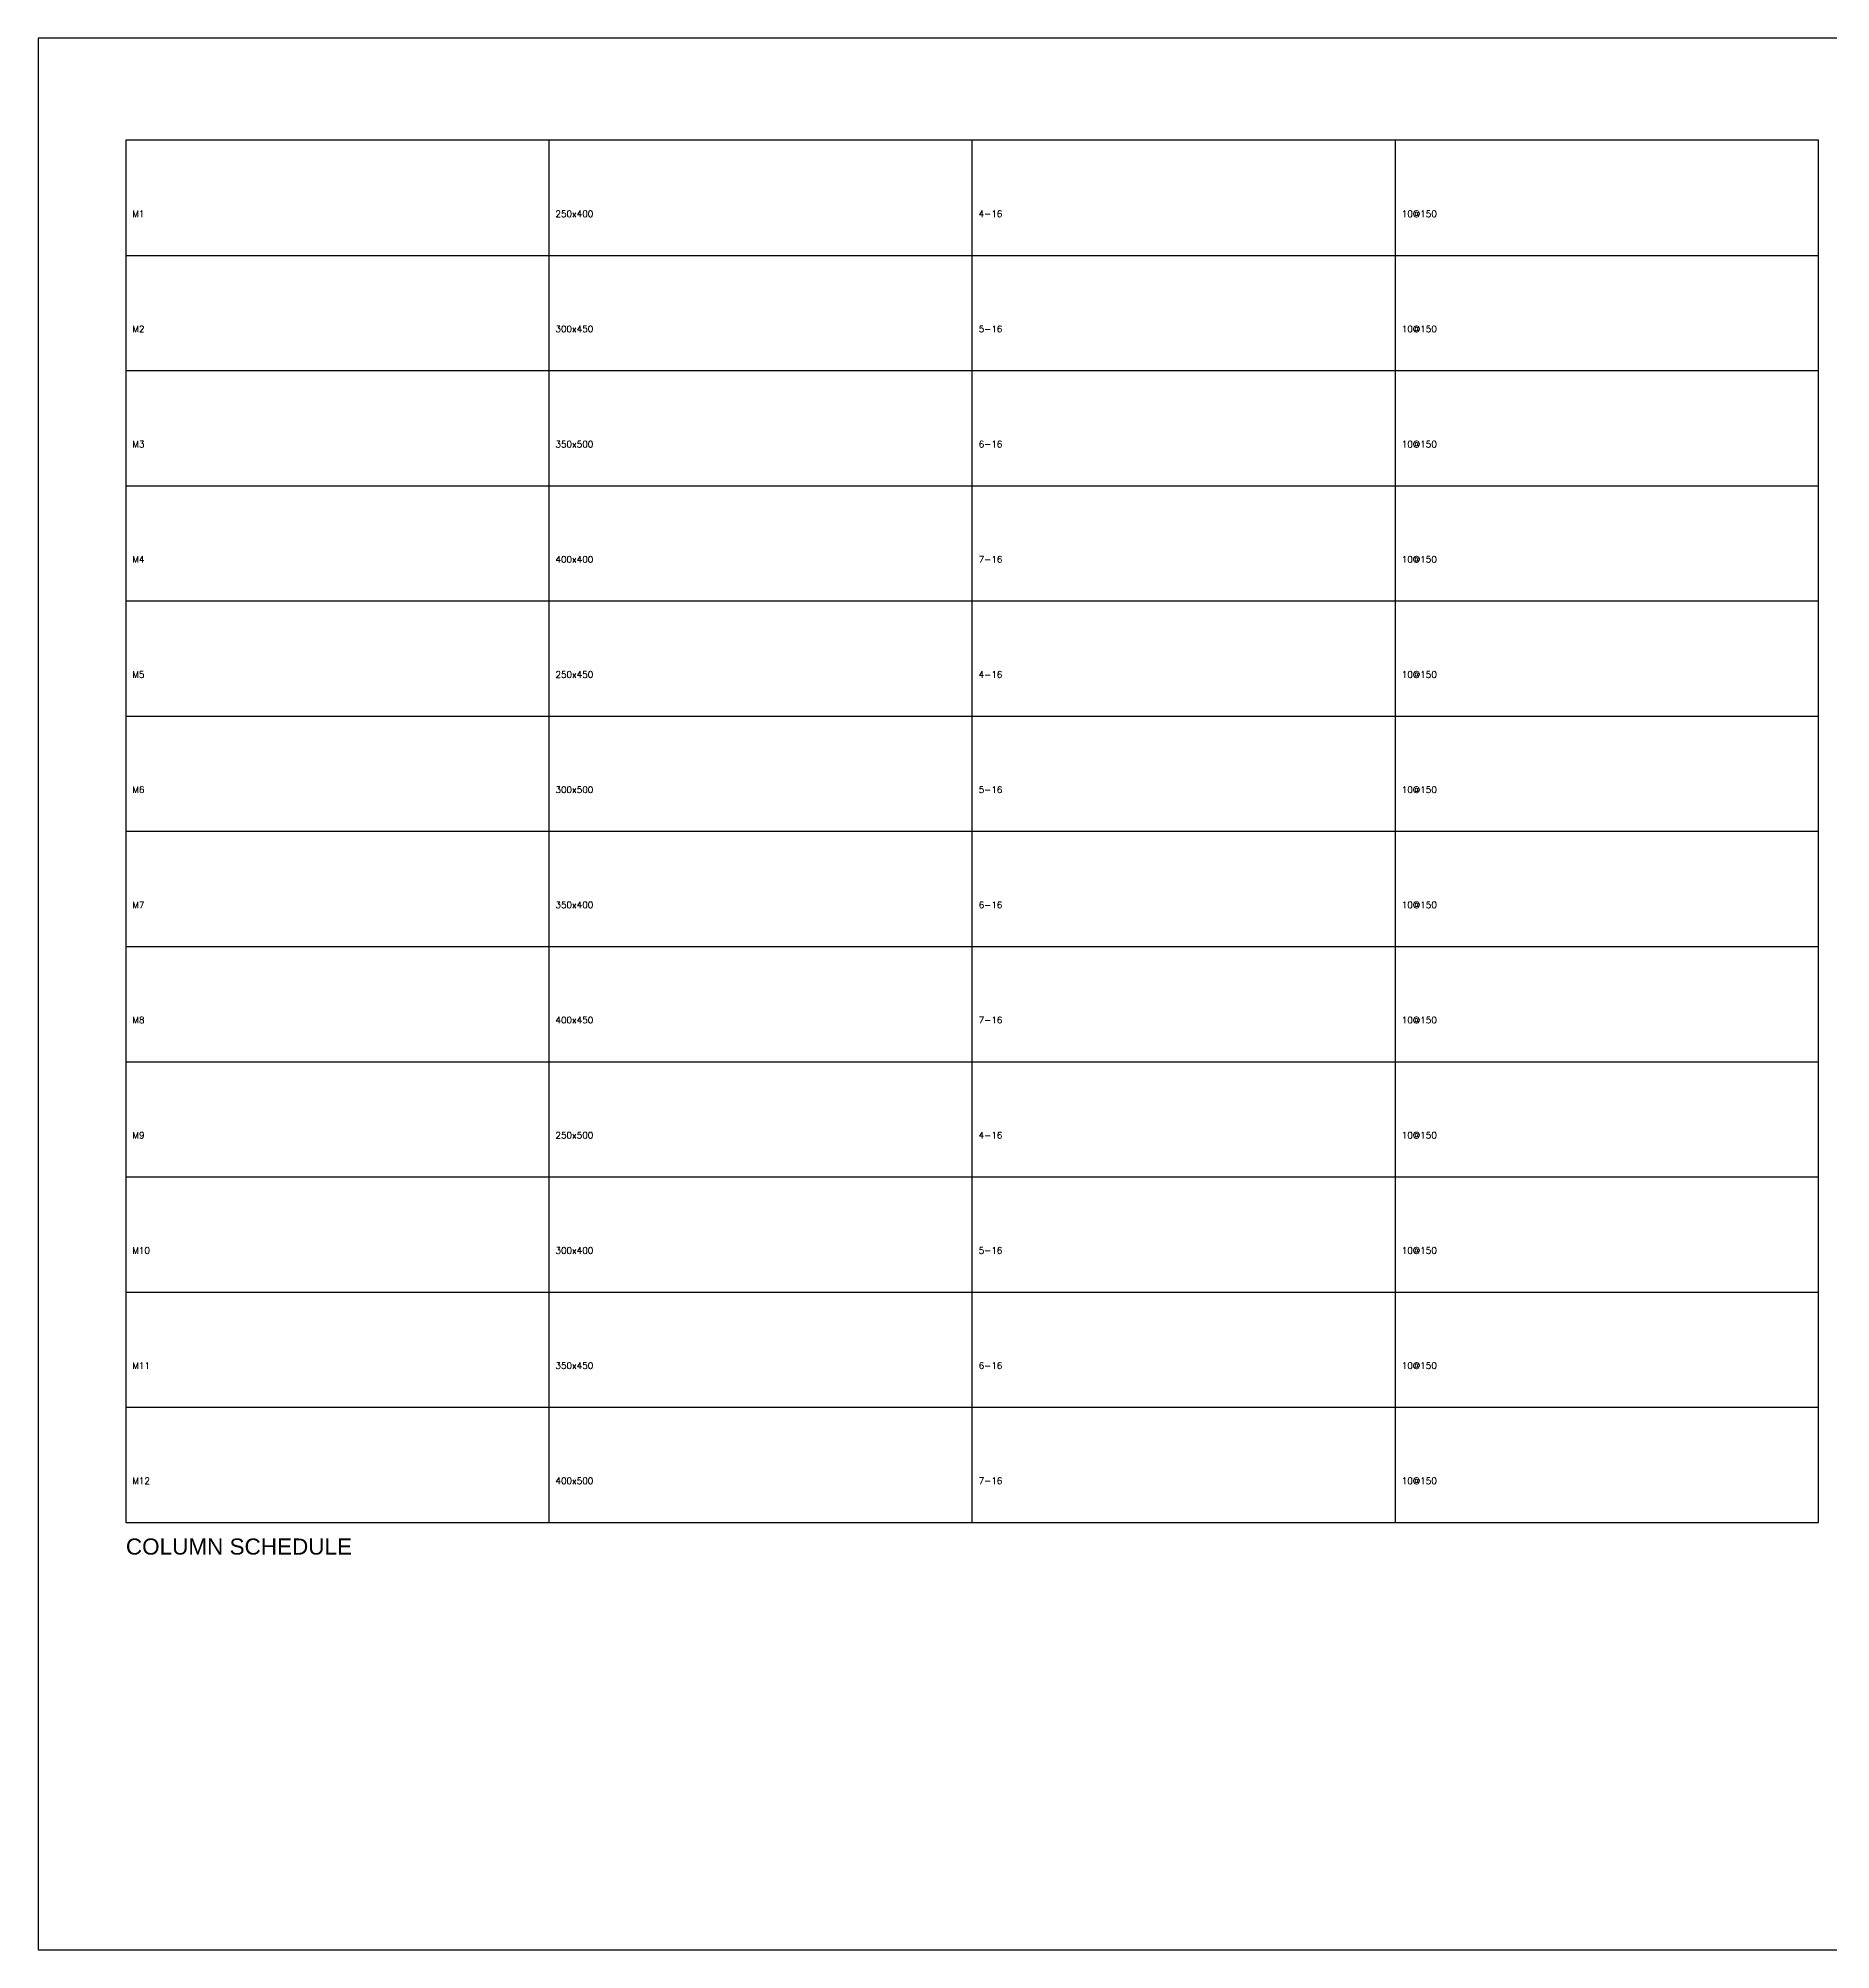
# Model space of a CAD drawing. Header units: millimetres. Extents: x 0 to 12841, y 0 to 594.
# Drawn here: x 9000 to 9557, y 0 to 594 of the extents above; entities that cross this region are included whole.
import ezdxf

# ---------------------------------------------------------------- set-up
doc = ezdxf.new("R2010")
doc.units = ezdxf.units.MM
for name, color, linetype in [('FRAME', 7, 'Continuous'), ('TABLE', 7, 'Continuous'), ('TEXT', 7, 'Continuous'), ('TITLES', 7, 'Continuous')]:
    doc.layers.add(name, color=color, linetype=linetype)
doc.styles.add('Arial', font='arial.ttf')
doc.styles.add('ROMANS', font='romans.shx')

msp = doc.modelspace()

# ---------------------------------------------------------------- linework, layer by layer
at = {"layer": 'FRAME'}
msp.add_lwpolyline([(9000, 0), (9841, 0), (9841, 594), (9000, 594)], close=True, dxfattribs=at)
at = {"layer": 'TABLE'}
for p, q in [((9158.69, 490.72), (9158.69, 562.3)), ((9290.15, 490.72), (9290.15, 562.3)), ((9421.6, 490.72), (9421.6, 562.3)), ((9027.23, 526.51), (9102.35, 526.51)), ((9102.35, 526.51), (9177.47, 526.51)), ((9177.47, 526.51), (9252.59, 526.51)), ((9252.59, 526.51), (9327.7, 526.51)), ((9327.7, 526.51), (9402.82, 526.51)), ((9402.82, 526.51), (9477.94, 526.51)), ((9477.94, 526.51), (9553.06, 526.51)), ((9027.23, 490.72), (9102.35, 490.72)), ((9102.35, 490.72), (9177.47, 490.72)), ((9158.69, 419.13), (9158.69, 490.72)), ((9177.47, 490.72), (9252.59, 490.72)), ((9252.59, 490.72), (9327.7, 490.72)), ((9290.15, 419.13), (9290.15, 490.72)), ((9327.7, 490.72), (9402.82, 490.72)), ((9402.82, 490.72), (9477.94, 490.72)), ((9421.6, 419.13), (9421.6, 490.72)), ((9477.94, 490.72), (9553.06, 490.72)), ((9027.23, 454.93), (9102.35, 454.93)), ((9102.35, 454.93), (9177.47, 454.93)), ((9177.47, 454.93), (9252.59, 454.93)), ((9252.59, 454.93), (9327.7, 454.93)), ((9327.7, 454.93), (9402.82, 454.93)), ((9402.82, 454.93), (9477.94, 454.93)), ((9477.94, 454.93), (9553.06, 454.93)), ((9027.23, 419.13), (9102.35, 419.13)), ((9102.35, 419.13), (9177.47, 419.13)), ((9158.69, 347.55), (9158.69, 419.13)), ((9177.47, 419.13), (9252.59, 419.13)), ((9252.59, 419.13), (9327.7, 419.13)), ((9290.15, 347.55), (9290.15, 419.13)), ((9327.7, 419.13), (9402.82, 419.13)), ((9402.82, 419.13), (9477.94, 419.13)), ((9421.6, 347.55), (9421.6, 419.13)), ((9477.94, 419.13), (9553.06, 419.13)), ((9027.23, 383.34), (9102.35, 383.34)), ((9102.35, 383.34), (9177.47, 383.34)), ((9177.47, 383.34), (9252.59, 383.34)), ((9252.59, 383.34), (9327.7, 383.34)), ((9327.7, 383.34), (9402.82, 383.34)), ((9402.82, 383.34), (9477.94, 383.34)), ((9477.94, 383.34), (9553.06, 383.34)), ((9027.23, 347.55), (9102.35, 347.55)), ((9102.35, 347.55), (9177.47, 347.55)), ((9158.69, 275.97), (9158.69, 347.55)), ((9177.47, 347.55), (9252.59, 347.55)), ((9252.59, 347.55), (9327.7, 347.55)), ((9290.15, 275.97), (9290.15, 347.55)), ((9327.7, 347.55), (9402.82, 347.55)), ((9402.82, 347.55), (9477.94, 347.55)), ((9421.6, 275.97), (9421.6, 347.55)), ((9477.94, 347.55), (9553.06, 347.55)), ((9027.23, 311.76), (9102.35, 311.76)), ((9102.35, 311.76), (9177.47, 311.76)), ((9177.47, 311.76), (9252.59, 311.76)), ((9252.59, 311.76), (9327.7, 311.76)), ((9327.7, 311.76), (9402.82, 311.76)), ((9402.82, 311.76), (9477.94, 311.76)), ((9477.94, 311.76), (9553.06, 311.76)), ((9027.23, 275.97), (9102.35, 275.97)), ((9102.35, 275.97), (9177.47, 275.97)), ((9158.69, 204.38), (9158.69, 275.97)), ((9177.47, 275.97), (9252.59, 275.97)), ((9252.59, 275.97), (9327.7, 275.97)), ((9290.15, 204.38), (9290.15, 275.97)), ((9327.7, 275.97), (9402.82, 275.97)), ((9402.82, 275.97), (9477.94, 275.97)), ((9421.6, 204.38), (9421.6, 275.97)), ((9477.94, 275.97), (9553.06, 275.97)), ((9027.23, 240.18), (9102.35, 240.18)), ((9102.35, 240.18), (9177.47, 240.18)), ((9177.47, 240.18), (9252.59, 240.18)), ((9252.59, 240.18), (9327.7, 240.18)), ((9327.7, 240.18), (9402.82, 240.18)), ((9402.82, 240.18), (9477.94, 240.18)), ((9477.94, 240.18), (9553.06, 240.18)), ((9027.23, 204.38), (9102.35, 204.38)), ((9102.35, 204.38), (9177.47, 204.38)), ((9158.69, 132.8), (9158.69, 204.38)), ((9177.47, 204.38), (9252.59, 204.38)), ((9252.59, 204.38), (9327.7, 204.38)), ((9290.15, 132.8), (9290.15, 204.38)), ((9327.7, 204.38), (9402.82, 204.38)), ((9402.82, 204.38), (9477.94, 204.38)), ((9421.6, 132.8), (9421.6, 204.38)), ((9477.94, 204.38), (9553.06, 204.38)), ((9027.23, 168.59), (9102.35, 168.59)), ((9102.35, 168.59), (9177.47, 168.59)), ((9177.47, 168.59), (9252.59, 168.59)), ((9252.59, 168.59), (9327.7, 168.59)), ((9327.7, 168.59), (9402.82, 168.59)), ((9402.82, 168.59), (9477.94, 168.59)), ((9477.94, 168.59), (9553.06, 168.59))]:
    msp.add_line(p, q, dxfattribs=at)
msp.add_lwpolyline([(9027.23, 132.8), (9553.06, 132.8), (9553.06, 562.3), (9027.23, 562.3)], close=True, dxfattribs=at)

# ---------------------------------------------------------------- texts
at = {"layer": 'TEXT', "style": 'ROMANS'}
for s, p in [('M1', (9029.23, 538.44)), ('250x400', (9160.69, 538.44)), ('4-16', (9292.15, 538.44)), ('10@150', (9423.6, 538.44)), ('M2', (9029.23, 502.65)), ('300x450', (9160.69, 502.65)), ('5-16', (9292.15, 502.65)), ('10@150', (9423.6, 502.65)), ('M3', (9029.23, 466.86)), ('350x500', (9160.69, 466.86)), ('6-16', (9292.15, 466.86)), ('10@150', (9423.6, 466.86)), ('M4', (9029.23, 431.06)), ('400x400', (9160.69, 431.06)), ('7-16', (9292.15, 431.06)), ('10@150', (9423.6, 431.06)), ('M5', (9029.23, 395.27)), ('250x450', (9160.69, 395.27)), ('4-16', (9292.15, 395.27)), ('10@150', (9423.6, 395.27)), ('M6', (9029.23, 359.48)), ('300x500', (9160.69, 359.48)), ('5-16', (9292.15, 359.48)), ('10@150', (9423.6, 359.48)), ('M7', (9029.23, 323.69)), ('350x400', (9160.69, 323.69)), ('6-16', (9292.15, 323.69)), ('10@150', (9423.6, 323.69)), ('M8', (9029.23, 287.9)), ('400x450', (9160.69, 287.9)), ('7-16', (9292.15, 287.9)), ('10@150', (9423.6, 287.9)), ('M9', (9029.23, 252.11)), ('250x500', (9160.69, 252.11)), ('4-16', (9292.15, 252.11)), ('10@150', (9423.6, 252.11)), ('M10', (9029.23, 216.31)), ('300x400', (9160.69, 216.31)), ('5-16', (9292.15, 216.31)), ('10@150', (9423.6, 216.31)), ('M11', (9029.23, 180.52)), ('350x450', (9160.69, 180.52)), ('6-16', (9292.15, 180.52)), ('10@150', (9423.6, 180.52)), ('M12', (9029.23, 144.73)), ('400x500', (9160.69, 144.73)), ('7-16', (9292.15, 144.73)), ('10@150', (9423.6, 144.73))]:
    msp.add_text(s, height=2, dxfattribs=at).set_placement(p)
at = {"layer": 'TITLES', "style": 'Arial'}
msp.add_text('COLUMN SCHEDULE', height=5, dxfattribs=at).set_placement((9027.23, 122.8))

doc.saveas('drawing.dxf')
